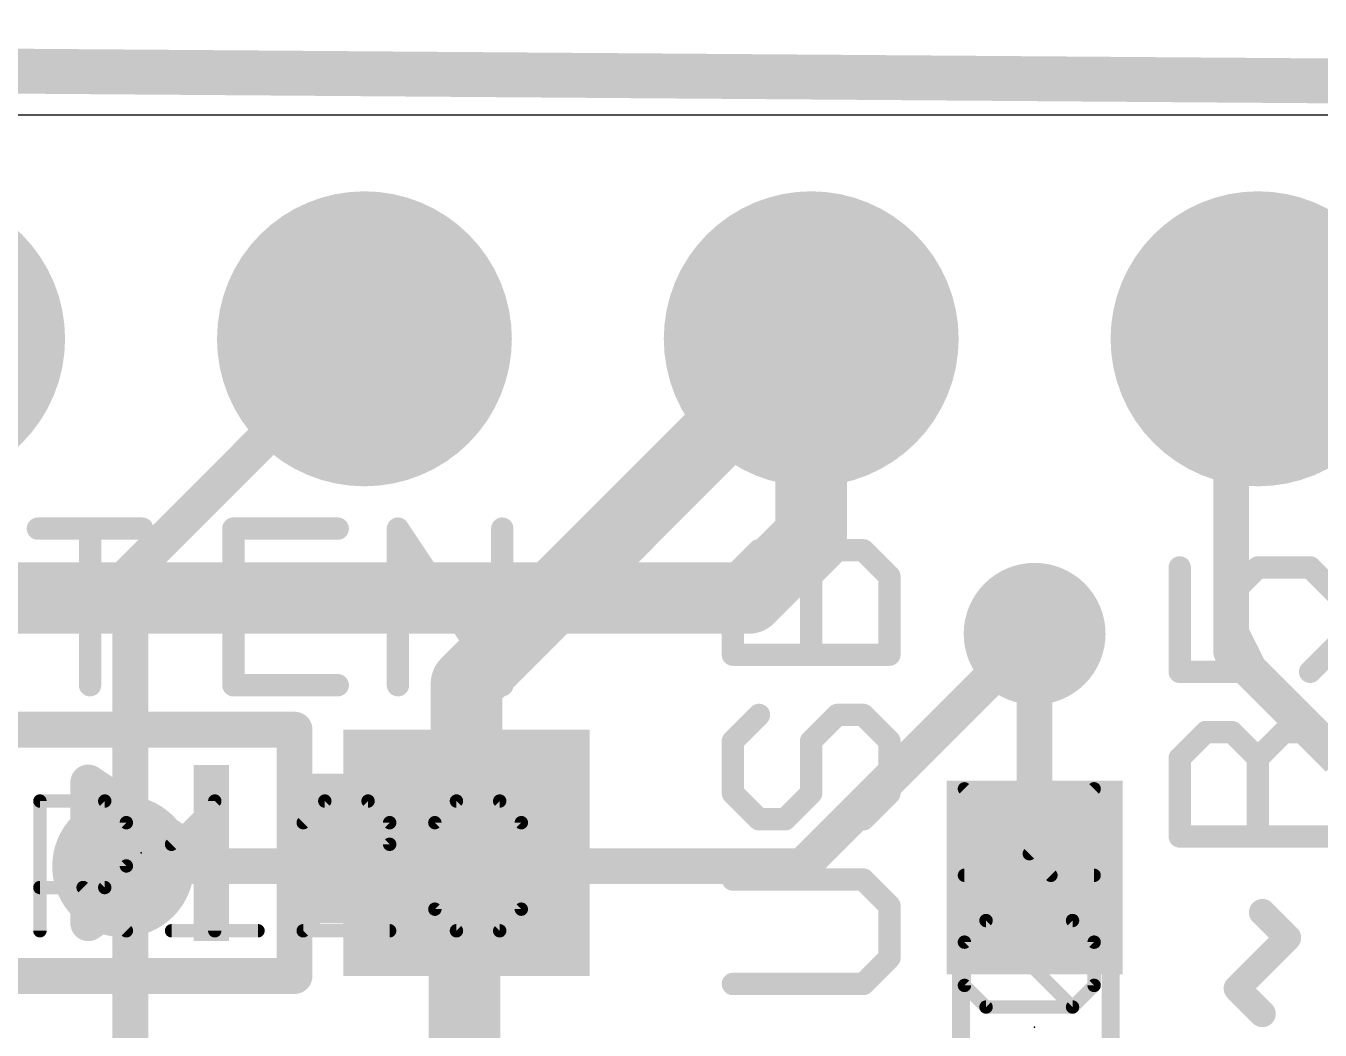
# Model space of a CAD drawing. Extents: x -0.8 to 51.2, y -0.4 to 23.4.
# Drawn here: x 17.13 to 24.48, y 17.66 to 23.37 of the extents above; entities that cross this region are included whole.
import ezdxf

# ---------------------------------------------------------------- set-up
doc = ezdxf.new("R2010")
doc.units = 0
for name, color, linetype in [('1', 12, 'CONTINUOUS'), ('16', 132, 'CONTINUOUS'), ('17', 110, 'CONTINUOUS'), ('18', 110, 'CONTINUOUS'), ('20', 53, 'CONTINUOUS'), ('21', 40, 'CONTINUOUS'), ('23', 40, 'CONTINUOUS'), ('27', 53, 'CONTINUOUS'), ('51', 253, 'CONTINUOUS')]:
    doc.layers.add(name, color=color, linetype=linetype)

# ---------------------------------------------------------------- blocks, each defined once
blk = doc.blocks.new('RECT')
blk.add_solid([(-0.5, -0.5), (0.5, -0.5), (-0.5, 0.5), (0.5, 0.5)])
blk = doc.blocks.new('ROUNDP')
at = {"const_width": 0.5}
blk.add_lwpolyline([(0, -0.25, 1), (0, 0.25, 1), (0, -0.25)], format="xyb", dxfattribs=at)
blk = doc.blocks.new('ROUNDV')
at = {"const_width": 0.5}
blk.add_lwpolyline([(0, -0.25, 1), (0, 0.25, 1), (0, -0.25)], format="xyb", dxfattribs=at)

msp = doc.modelspace()

# ---------------------------------------------------------------- linework, layer by layer
at = {"layer": '1'}
for points, const_width in [([(50.927, 22.86), (-0.381, 23.241)], 0.254), ([(19.63, 19.63), (21.59, 21.59)], 0.4064), ([(17.719, 20.259), (19.05, 21.59)], 0.2032), ([(17.719, 18.5928), (17.719, 20.259)], 0.2032), ([(22.86, 18.5284), (22.86, 19.9136)], 0.2032), ([(19.63, 18.669), (19.63, 19.63)], 0.4064), ([(19.619, 18.658), (19.63, 18.669)], 0.4064), ([(19.619, 16.7941), (19.619, 18.658)], 0.4064), ([(17.6784, 18.5928), (17.719, 18.5928)], 0.2032), ([(17.719, 16.7941), (17.719, 18.5928)], 0.2032)]:
    msp.add_lwpolyline(points, dxfattribs=dict(at, const_width=const_width))
for points, const_width in [([(21.6618, 21.5182, 1), (21.5182, 21.6618)], 0.2032), ([(19.0859, 21.5541, 1), (19.0141, 21.6259)], 0.1016), ([(17.7698, 20.259, 1), (17.6682, 20.259)], 0.1016), ([(17.6831, 20.2949, 1), (17.7549, 20.2231)], 0.1016), ([(22.9108, 19.9136, 1), (22.8092, 19.9136)], 0.1016), ([(19.7316, 19.63, 1), (19.5284, 19.63)], 0.2032), ([(19.5582, 19.7018, 1), (19.7018, 19.5582)], 0.2032), ([(19.7206, 18.658, 1), (19.5174, 18.658)], 0.2032), ([(19.7018, 18.5972, 1), (19.5582, 18.7408)], 0.2032), ([(19.5472, 18.7298, 1), (19.6908, 18.5862)], 0.2032), ([(19.5284, 18.669, 1), (19.7316, 18.669)], 0.2032), ([(17.6784, 18.6436, 1), (17.6784, 18.542)], 0.1016), ([(17.7698, 18.5928, 1), (17.6682, 18.5928)], 0.1016), ([(17.719, 18.542, 1), (17.719, 18.6436)], 0.1016), ([(17.6682, 18.5928, 1), (17.7698, 18.5928)], 0.1016), ([(22.8092, 18.5284, 1), (22.9108, 18.5284)], 0.1016)]:
    msp.add_lwpolyline(points, format="xyb", dxfattribs=dict(at, const_width=const_width))
at = {"layer": '16'}
for points, const_width in [([(-0.635, 23.241), (50.927, 22.86)], 0.254), ([(21.59, 21.59), (21.59, 20.4724)], 0.4064), ([(24.13, 21.59), (23.9776, 21.4376)], 0.2032), ([(23.9776, 21.4376), (23.9776, 19.812)], 0.2032), ([(21.59, 20.4724), (21.2344, 20.1168)], 0.4064), ([(21.2344, 20.1168), (7.3152, 20.1168)], 0.4064), ([(22.86, 19.9136), (21.9456, 18.9992)], 0.2032), ([(23.9776, 19.812), (24.5872, 19.2024)], 0.2032), ([(21.9456, 18.9992), (21.5392, 18.5928)], 0.2032), ([(21.5392, 18.5928), (17.6784, 18.5928)], 0.2032)]:
    msp.add_lwpolyline(points, dxfattribs=dict(at, const_width=const_width))
for points, const_width in [([(21.6916, 21.59, 1), (21.4884, 21.59)], 0.2032), ([(24.1659, 21.5541, 1), (24.0941, 21.6259)], 0.1016), ([(24.0284, 21.4376, 1), (23.9268, 21.4376)], 0.1016), ([(23.9417, 21.4735, 1), (24.0135, 21.4017)], 0.1016), ([(21.6618, 20.4006, 1), (21.5182, 20.5442)], 0.2032), ([(21.4884, 20.4724, 1), (21.6916, 20.4724)], 0.2032), ([(21.2344, 20.0152, 1), (21.2344, 20.2184)], 0.2032), ([(21.1626, 20.1886, 1), (21.3062, 20.045)], 0.2032), ([(22.8959, 19.8777, 1), (22.8241, 19.9495)], 0.1016), ([(24.0135, 19.8479, 1), (23.9417, 19.7761)], 0.1016), ([(23.9268, 19.812, 1), (24.0284, 19.812)], 0.1016), ([(21.9097, 19.0351, 1), (21.9815, 18.9633)], 0.1016), ([(21.9815, 18.9633, 1), (21.9097, 19.0351)], 0.1016), ([(17.6784, 18.6436, 1), (17.6784, 18.542)], 0.1016), ([(21.5392, 18.542, 1), (21.5392, 18.6436)], 0.1016), ([(21.5033, 18.6287, 1), (21.5751, 18.5569)], 0.1016)]:
    msp.add_lwpolyline(points, format="xyb", dxfattribs=dict(at, const_width=const_width))
at = {"layer": '20'}
msp.add_line((48.26, 22.86), (2.54, 22.86), dxfattribs=at)
at = {"layer": '21'}
for points, const_width in [([(17.1937, 20.5113), (17.7868, 20.5113)], 0.127), ([(17.4902, 19.6215), (17.4902, 20.5113)], 0.127), ([(18.8982, 20.5113), (18.305, 20.5113)], 0.127), ([(18.305, 20.5113), (18.305, 19.6215)], 0.127), ([(19.2405, 19.6215), (19.2405, 20.5113)], 0.127), ([(19.2405, 20.5113), (19.8337, 19.6215)], 0.127), ([(19.8337, 19.6215), (19.8337, 20.5113)], 0.127), ([(21.1447, 20.2399), (21.293, 20.3882)], 0.127), ([(21.293, 20.3882), (21.4413, 20.3882)], 0.127), ([(21.4413, 20.3882), (21.5896, 20.2399)], 0.127), ([(21.5896, 20.2399), (21.7379, 20.3882)], 0.127), ([(21.7379, 20.3882), (21.8862, 20.3882)], 0.127), ([(21.8862, 20.3882), (22.0345, 20.2399)], 0.127), ([(23.6847, 20.2909), (23.6847, 19.6977)], 0.127), ([(23.9813, 20.1426), (24.1296, 20.2909)], 0.127), ([(24.1296, 20.2909), (24.4262, 20.2909)], 0.127), ([(24.4262, 20.2909), (24.5745, 20.1426)], 0.127), ([(21.1447, 19.795), (21.1447, 20.2399)], 0.127), ([(21.5896, 19.795), (21.5896, 20.2399)], 0.127), ([(22.0345, 20.2399), (22.0345, 19.795)], 0.127), ([(23.9813, 19.9943), (23.9813, 20.1426)], 0.127), ([(18.305, 20.0664), (18.6016, 20.0664)], 0.127), ([(24.1296, 19.6977), (23.9813, 19.9943)], 0.127), ([(24.5745, 19.846), (24.4262, 19.6977)], 0.127), ([(22.0345, 19.795), (21.1447, 19.795)], 0.127), ([(23.6847, 19.6977), (24.1296, 19.6977)], 0.127), ([(18.305, 19.6215), (18.8982, 19.6215)], 0.127), ([(21.293, 19.4527), (21.1447, 19.3044)], 0.127), ([(21.5896, 19.3044), (21.7379, 19.4527)], 0.127), ([(21.7379, 19.4527), (21.8862, 19.4527)], 0.127), ([(21.8862, 19.4527), (22.0345, 19.3044)], 0.127), ([(16.907, 19.369), (18.653, 19.369)], 0.2032), ([(21.1447, 19.3044), (21.1447, 19.0078)], 0.127), ([(21.5896, 19.0078), (21.5896, 19.3044)], 0.127), ([(22.0345, 19.3044), (22.0345, 19.0078)], 0.127), ([(23.6847, 19.2071), (23.833, 19.3554)], 0.127), ([(23.833, 19.3554), (23.9813, 19.3554)], 0.127), ([(23.9813, 19.3554), (24.1296, 19.2071)], 0.127), ([(24.1296, 19.2071), (24.2779, 19.3554)], 0.127), ([(24.2779, 19.3554), (24.4262, 19.3554)], 0.127), ([(24.4262, 19.3554), (24.5745, 19.2071)], 0.127), ([(23.6847, 18.7622), (23.6847, 19.2071)], 0.127), ([(24.1296, 18.7622), (24.1296, 19.2071)], 0.127), ([(17.48, 18.269), (17.48, 19.069)], 0.2032), ([(17.48, 19.069), (18.08, 18.669)], 0.2032), ([(21.1447, 19.0078), (21.293, 18.8595)], 0.127), ([(21.4413, 18.8595), (21.5896, 19.0078)], 0.127), ([(22.0345, 19.0078), (21.8862, 18.8595)], 0.127), ([(17.58, 18.469), (17.58, 18.869)], 0.2032), ([(17.58, 18.869), (17.88, 18.669)], 0.2032), ([(21.293, 18.8595), (21.4413, 18.8595)], 0.127), ([(18.08, 18.669), (17.48, 18.269)], 0.2032), ([(17.58, 18.6944), (17.8419, 18.6944)], 0.2032), ([(17.88, 18.669), (17.58, 18.469)], 0.2032), ([(24.5745, 18.7622), (23.6847, 18.7622)], 0.127), ([(17.58, 18.4912), (17.6133, 18.4912)], 0.2032), ([(21.8862, 18.5172), (21.1447, 18.5172)], 0.127), ([(22.0345, 18.3689), (21.8862, 18.5172)], 0.127), ([(22.0345, 18.0723), (22.0345, 18.3689)], 0.127), ([(24.2987, 18.1868), (24.1547, 18.3308)], 0.1524), ([(24.0106, 17.8987), (24.2987, 18.1868)], 0.1524), ([(21.8862, 17.924), (22.0345, 18.0723)], 0.127), ([(18.653, 17.969), (16.907, 17.969)], 0.2032), ([(21.1447, 17.924), (21.8862, 17.924)], 0.127), ([(24.1547, 17.7546), (24.0106, 17.8987)], 0.1524)]:
    msp.add_lwpolyline(points, dxfattribs=dict(at, const_width=const_width))
for points, const_width in [([(17.1937, 20.543, 1), (17.1937, 20.4795)], 0.0635), ([(17.522, 20.5113, 1), (17.4585, 20.5113)], 0.0635), ([(17.7868, 20.4795, 1), (17.7868, 20.543)], 0.0635), ([(18.3367, 20.5113, 1), (18.2732, 20.5113)], 0.0635), ([(18.305, 20.543, 1), (18.305, 20.4795)], 0.0635), ([(18.8982, 20.4795, 1), (18.8982, 20.543)], 0.0635), ([(19.2669, 20.5289, 1), (19.2141, 20.4936)], 0.0635), ([(19.2722, 20.5113, 1), (19.2088, 20.5113)], 0.0635), ([(19.8654, 20.5113, 1), (19.8019, 20.5113)], 0.0635), ([(21.293, 20.4199, 1), (21.293, 20.3564)], 0.0635), ([(21.3155, 20.3657, 1), (21.2706, 20.4106)], 0.0635), ([(21.4638, 20.4106, 1), (21.4189, 20.3657)], 0.0635), ([(21.4413, 20.3564, 1), (21.4413, 20.4199)], 0.0635), ([(21.7379, 20.4199, 1), (21.7379, 20.3564)], 0.0635), ([(21.7604, 20.3657, 1), (21.7155, 20.4106)], 0.0635), ([(21.9087, 20.4106, 1), (21.8638, 20.3657)], 0.0635), ([(21.8862, 20.3564, 1), (21.8862, 20.4199)], 0.0635), ([(23.7165, 20.2909, 1), (23.653, 20.2909)], 0.0635), ([(24.1296, 20.3226, 1), (24.1296, 20.2591)], 0.0635), ([(24.1521, 20.2684, 1), (24.1072, 20.3133)], 0.0635), ([(24.4487, 20.3133, 1), (24.4038, 20.2684)], 0.0635), ([(24.4262, 20.2591, 1), (24.4262, 20.3226)], 0.0635), ([(21.1765, 20.2399, 1), (21.113, 20.2399)], 0.0635), ([(21.1223, 20.2623, 1), (21.1672, 20.2174)], 0.0635), ([(21.6214, 20.2399, 1), (21.5579, 20.2399)], 0.0635), ([(21.5672, 20.2623, 1), (21.6121, 20.2174)], 0.0635), ([(21.5672, 20.2174, 1), (21.6121, 20.2623)], 0.0635), ([(22.0663, 20.2399, 1), (22.0028, 20.2399)], 0.0635), ([(22.012, 20.2174, 1), (22.057, 20.2623)], 0.0635), ([(24.0131, 20.1426, 1), (23.9496, 20.1426)], 0.0635), ([(23.9589, 20.165, 1), (24.0038, 20.1201)], 0.0635), ([(18.305, 20.0981, 1), (18.305, 20.0346)], 0.0635), ([(18.6016, 20.0346, 1), (18.6016, 20.0981)], 0.0635), ([(24.0097, 20.0085, 1), (23.9529, 19.9801)], 0.0635), ([(23.9496, 19.9943, 1), (24.0131, 19.9943)], 0.0635), ([(21.1447, 19.8268, 1), (21.1447, 19.7633)], 0.0635), ([(21.113, 19.795, 1), (21.1765, 19.795)], 0.0635), ([(21.5579, 19.795, 1), (21.6214, 19.795)], 0.0635), ([(22.0028, 19.795, 1), (22.0663, 19.795)], 0.0635), ([(22.0345, 19.7633, 1), (22.0345, 19.8268)], 0.0635), ([(23.6847, 19.7294, 1), (23.6847, 19.666)], 0.0635), ([(23.653, 19.6977, 1), (23.7165, 19.6977)], 0.0635), ([(24.1012, 19.6835, 1), (24.158, 19.7119)], 0.0635), ([(24.1296, 19.666, 1), (24.1296, 19.7294)], 0.0635), ([(24.4038, 19.7202, 1), (24.4487, 19.6752)], 0.0635), ([(17.4585, 19.6215, 1), (17.522, 19.6215)], 0.0635), ([(18.2732, 19.6215, 1), (18.3367, 19.6215)], 0.0635), ([(18.305, 19.6532, 1), (18.305, 19.5898)], 0.0635), ([(18.8982, 19.5898, 1), (18.8982, 19.6532)], 0.0635), ([(19.2088, 19.6215, 1), (19.2722, 19.6215)], 0.0635), ([(19.8019, 19.6215, 1), (19.8654, 19.6215)], 0.0635), ([(19.8073, 19.6039, 1), (19.8601, 19.6391)], 0.0635), ([(21.3155, 19.4302, 1), (21.2706, 19.4751)], 0.0635), ([(21.7379, 19.4844, 1), (21.7379, 19.4209)], 0.0635), ([(21.7604, 19.4302, 1), (21.7155, 19.4751)], 0.0635), ([(21.9087, 19.4751, 1), (21.8638, 19.4302)], 0.0635), ([(21.8862, 19.4209, 1), (21.8862, 19.4844)], 0.0635), ([(18.653, 19.3182, 1), (18.653, 19.4198)], 0.1016), ([(21.1765, 19.3044, 1), (21.113, 19.3044)], 0.0635), ([(21.1223, 19.3268, 1), (21.1672, 19.2819)], 0.0635), ([(21.6214, 19.3044, 1), (21.5579, 19.3044)], 0.0635), ([(21.5672, 19.3268, 1), (21.6121, 19.2819)], 0.0635), ([(22.0663, 19.3044, 1), (22.0028, 19.3044)], 0.0635), ([(22.012, 19.2819, 1), (22.057, 19.3268)], 0.0635), ([(23.833, 19.3871, 1), (23.833, 19.3236)], 0.0635), ([(23.8555, 19.3329, 1), (23.8106, 19.3778)], 0.0635), ([(24.0038, 19.3778, 1), (23.9589, 19.3329)], 0.0635), ([(23.9813, 19.3236, 1), (23.9813, 19.3871)], 0.0635), ([(24.2779, 19.3871, 1), (24.2779, 19.3236)], 0.0635), ([(24.3004, 19.3329, 1), (24.2555, 19.3778)], 0.0635), ([(24.4487, 19.3778, 1), (24.4038, 19.3329)], 0.0635), ([(24.4262, 19.3236, 1), (24.4262, 19.3871)], 0.0635), ([(23.7165, 19.2071, 1), (23.653, 19.2071)], 0.0635), ([(23.6623, 19.2295, 1), (23.7072, 19.1846)], 0.0635), ([(24.1614, 19.2071, 1), (24.0979, 19.2071)], 0.0635), ([(24.1072, 19.2295, 1), (24.1521, 19.1846)], 0.0635), ([(24.1072, 19.1846, 1), (24.1521, 19.2295)], 0.0635), ([(17.5308, 19.069, 1), (17.4292, 19.069)], 0.1016), ([(17.5082, 19.1113, 1), (17.4518, 19.0267)], 0.1016), ([(21.1672, 19.0302, 1), (21.1223, 18.9853)], 0.0635), ([(21.6121, 18.9853, 1), (21.5672, 19.0302)], 0.0635), ([(22.057, 18.9853, 1), (22.012, 19.0302)], 0.0635), ([(21.113, 19.0078, 1), (21.1765, 19.0078)], 0.0635), ([(21.5579, 19.0078, 1), (21.6214, 19.0078)], 0.0635), ([(22.0028, 19.0078, 1), (22.0663, 19.0078)], 0.0635), ([(17.6308, 18.869, 1), (17.5292, 18.869)], 0.1016), ([(17.6082, 18.9113, 1), (17.5518, 18.8267)], 0.1016), ([(21.293, 18.8912, 1), (21.293, 18.8278)], 0.0635), ([(21.2706, 18.837, 1), (21.3155, 18.882)], 0.0635), ([(21.4189, 18.882, 1), (21.4638, 18.837)], 0.0635), ([(21.4413, 18.8278, 1), (21.4413, 18.8912)], 0.0635), ([(21.8638, 18.882, 1), (21.9087, 18.837)], 0.0635), ([(17.58, 18.7452, 1), (17.58, 18.6436)], 0.1016), ([(17.8419, 18.6436, 1), (17.8419, 18.7452)], 0.1016), ([(17.9082, 18.6267, 1), (17.8518, 18.7113)], 0.1016), ([(17.8518, 18.6267, 1), (17.9082, 18.7113)], 0.1016), ([(18.1082, 18.6267, 1), (18.0518, 18.7113)], 0.1016), ([(18.0518, 18.6267, 1), (18.1082, 18.7113)], 0.1016), ([(23.6847, 18.7939, 1), (23.6847, 18.7304)], 0.0635), ([(23.653, 18.7622, 1), (23.7165, 18.7622)], 0.0635), ([(24.0979, 18.7622, 1), (24.1614, 18.7622)], 0.0635), ([(17.58, 18.542, 1), (17.58, 18.4404)], 0.1016), ([(17.5518, 18.5113, 1), (17.6082, 18.4267)], 0.1016), ([(17.6133, 18.4404, 1), (17.6133, 18.542)], 0.1016), ([(21.1447, 18.5489, 1), (21.1447, 18.4854)], 0.0635), ([(21.9087, 18.5396, 1), (21.8638, 18.4947)], 0.0635), ([(21.8862, 18.4854, 1), (21.8862, 18.5489)], 0.0635), ([(17.5292, 18.469, 1), (17.6308, 18.469)], 0.1016), ([(22.0663, 18.3689, 1), (22.0028, 18.3689)], 0.0635), ([(22.012, 18.3464, 1), (22.057, 18.3913)], 0.0635), ([(24.1816, 18.3578, 1), (24.1277, 18.3039)], 0.0762), ([(17.4518, 18.3113, 1), (17.5082, 18.2267)], 0.1016), ([(17.4292, 18.269, 1), (17.5308, 18.269)], 0.1016), ([(24.3257, 18.1598, 1), (24.2718, 18.2137)], 0.0762), ([(24.2718, 18.1598, 1), (24.3257, 18.2137)], 0.0762), ([(22.0028, 18.0723, 1), (22.0663, 18.0723)], 0.0635), ([(22.057, 18.0498, 1), (22.012, 18.0947)], 0.0635), ([(18.653, 17.9182, 1), (18.653, 18.0198)], 0.1016), ([(21.1447, 17.9557, 1), (21.1447, 17.8922)], 0.0635), ([(21.8638, 17.9464, 1), (21.9087, 17.9015)], 0.0635), ([(21.8862, 17.8922, 1), (21.8862, 17.9557)], 0.0635), ([(24.0375, 17.9256, 1), (23.9837, 17.8717)], 0.0762), ([(23.9837, 17.9256, 1), (24.0375, 17.8717)], 0.0762), ([(24.1277, 17.7277, 1), (24.1816, 17.7815)], 0.0762)]:
    msp.add_lwpolyline(points, format="xyb", dxfattribs=dict(at, const_width=const_width))
at = {"layer": '23'}
for p in [(17.78, 18.669), (22.86, 17.6784)]:
    msp.add_point(p, dxfattribs=at)
at = {"layer": '27', "const_width": 0.0762}
for points in [[(22.9526, 18.5413), (22.4611, 19.0328)], [(22.8297, 18.6642), (23.1983, 19.0328)], [(17.2051, 18.2261), (17.2051, 18.9633)], [(17.2051, 18.9633), (17.5737, 18.9633)], [(17.5737, 18.9633), (17.6966, 18.8405)], [(17.9535, 18.7176), (18.1993, 18.9633)], [(18.1993, 18.9633), (18.1993, 18.2261)], [(18.8248, 18.9633), (18.702, 18.8405)], [(19.0706, 18.9633), (18.8248, 18.9633)], [(19.1934, 18.8405), (19.0706, 18.9633)], [(19.4504, 18.8405), (19.5732, 18.9633)], [(19.5732, 18.9633), (19.819, 18.9633)], [(19.819, 18.9633), (19.9419, 18.8405)], [(17.6966, 18.8405), (17.6966, 18.5947)], [(19.1934, 18.7176), (19.1934, 18.8405)], [(19.4504, 18.349), (19.4504, 18.8405)], [(19.4504, 18.349), (19.9419, 18.8405)], [(19.9419, 18.8405), (19.9419, 18.349)], [(18.702, 18.2261), (19.1934, 18.7176)], [(17.6966, 18.5947), (17.5737, 18.4718)], [(22.4611, 18.5413), (23.1983, 18.5413)], [(17.5737, 18.4718), (17.2051, 18.4718)], [(17.4509, 18.4718), (17.6966, 18.2261)], [(19.5732, 18.2261), (19.4504, 18.349)], [(19.9419, 18.349), (19.819, 18.2261)], [(22.4611, 18.1615), (22.5839, 18.2844)], [(22.5839, 18.2844), (23.0754, 18.2844)], [(23.0754, 17.7929), (22.5839, 18.2844)], [(23.0754, 18.2844), (23.1983, 18.1615)], [(17.9535, 18.2261), (18.445, 18.2261)], [(19.1934, 18.2261), (18.702, 18.2261)], [(19.819, 18.2261), (19.5732, 18.2261)], [(22.4611, 17.9157), (22.4611, 18.1615)], [(23.1983, 18.1615), (23.1983, 17.9157)], [(22.5839, 17.7929), (22.4611, 17.9157)], [(23.1983, 17.9157), (23.0754, 17.7929)], [(23.0754, 17.7929), (22.5839, 17.7929)]]:
    msp.add_lwpolyline(points, dxfattribs=at)
at = {"layer": '27', "const_width": 0.0381}
for points in [[(22.4745, 19.0462, 1), (22.4476, 19.0193)], [(23.2118, 19.0193, 1), (23.1848, 19.0462)], [(17.2242, 18.9633, 1), (17.1861, 18.9633)], [(17.2051, 18.9824, 1), (17.2051, 18.9443)], [(17.5872, 18.9768, 1), (17.5603, 18.9499)], [(17.5737, 18.9443, 1), (17.5737, 18.9824)], [(18.2183, 18.9633, 1), (18.1802, 18.9633)], [(18.2128, 18.9499, 1), (18.1858, 18.9768)], [(18.8248, 18.9824, 1), (18.8248, 18.9443)], [(18.8383, 18.9499, 1), (18.8114, 18.9768)], [(19.084, 18.9768, 1), (19.0571, 18.9499)], [(19.0706, 18.9443, 1), (19.0706, 18.9824)], [(19.5732, 18.9824, 1), (19.5732, 18.9443)], [(19.5867, 18.9499, 1), (19.5598, 18.9768)], [(19.8325, 18.9768, 1), (19.8055, 18.9499)], [(19.819, 18.9443, 1), (19.819, 18.9824)], [(17.7157, 18.8405, 1), (17.6776, 18.8405)], [(17.6831, 18.827, 1), (17.7101, 18.8539)], [(18.6885, 18.8539, 1), (18.7154, 18.827)], [(19.2125, 18.8405, 1), (19.1744, 18.8405)], [(19.18, 18.827, 1), (19.2069, 18.8539)], [(19.4694, 18.8405, 1), (19.4313, 18.8405)], [(19.4369, 18.8539, 1), (19.4638, 18.827)], [(19.9609, 18.8405, 1), (19.9228, 18.8405)], [(19.9553, 18.827, 1), (19.9284, 18.8539)], [(19.9284, 18.827, 1), (19.9553, 18.8539)], [(17.9401, 18.7311, 1), (17.967, 18.7041)], [(19.1744, 18.7176, 1), (19.2125, 18.7176)], [(19.2069, 18.7041, 1), (19.18, 18.7311)], [(22.8162, 18.6776, 1), (22.8432, 18.6507)], [(17.7101, 18.5812, 1), (17.6831, 18.6082)], [(17.6776, 18.5947, 1), (17.7157, 18.5947)], [(22.4611, 18.5603, 1), (22.4611, 18.5222)], [(22.9391, 18.5278, 1), (22.966, 18.5548)], [(23.1983, 18.5222, 1), (23.1983, 18.5603)], [(17.2051, 18.4909, 1), (17.2051, 18.4528)], [(17.4643, 18.4853, 1), (17.4374, 18.4584)], [(17.5603, 18.4853, 1), (17.5872, 18.4584)], [(17.5737, 18.4528, 1), (17.5737, 18.4909)], [(19.4638, 18.3624, 1), (19.4369, 18.3355)], [(19.4369, 18.3624, 1), (19.4638, 18.3355)], [(19.4313, 18.349, 1), (19.4694, 18.349)], [(19.9228, 18.349, 1), (19.9609, 18.349)], [(19.9553, 18.3355, 1), (19.9284, 18.3624)], [(22.5839, 18.3034, 1), (22.5839, 18.2653)], [(22.5974, 18.2978, 1), (22.5705, 18.2709)], [(22.5974, 18.2709, 1), (22.5705, 18.2978)], [(23.0889, 18.2978, 1), (23.062, 18.2709)], [(23.0754, 18.2653, 1), (23.0754, 18.3034)], [(17.6831, 18.2126, 1), (17.7101, 18.2396)], [(17.9535, 18.2452, 1), (17.9535, 18.2071)], [(18.445, 18.2071, 1), (18.445, 18.2452)], [(18.6885, 18.2396, 1), (18.7154, 18.2126)], [(18.702, 18.2452, 1), (18.702, 18.2071)], [(19.1934, 18.2071, 1), (19.1934, 18.2452)], [(19.5732, 18.2452, 1), (19.5732, 18.2071)], [(19.5598, 18.2126, 1), (19.5867, 18.2396)], [(19.8055, 18.2396, 1), (19.8325, 18.2126)], [(19.819, 18.2071, 1), (19.819, 18.2452)], [(17.1861, 18.2261, 1), (17.2242, 18.2261)], [(18.1802, 18.2261, 1), (18.2183, 18.2261)], [(22.4476, 18.175, 1), (22.4745, 18.148)], [(22.4801, 18.1615, 1), (22.442, 18.1615)], [(23.2173, 18.1615, 1), (23.1792, 18.1615)], [(23.1848, 18.148, 1), (23.2118, 18.175)], [(22.4745, 17.9292, 1), (22.4476, 17.9023)], [(23.2118, 17.9023, 1), (23.1848, 17.9292)], [(22.442, 17.9157, 1), (22.4801, 17.9157)], [(23.1792, 17.9157, 1), (23.2173, 17.9157)], [(22.5839, 17.8119, 1), (22.5839, 17.7738)], [(22.5705, 17.7794, 1), (22.5974, 17.8063)], [(23.062, 17.8063, 1), (23.0889, 17.7794)], [(23.062, 17.7794, 1), (23.0889, 17.8063)], [(23.0754, 17.7738, 1), (23.0754, 17.8119)]]:
    msp.add_lwpolyline(points, format="xyb", dxfattribs=at)
at = {"layer": '51'}
for points, const_width in [([(18.653, 19.369), (18.653, 17.969)], 0.2032), ([(22.441, 18.0344), (22.441, 17.3224)], 0.1016), ([(23.292, 18.0344), (23.292, 17.3224)], 0.1016)]:
    msp.add_lwpolyline(points, dxfattribs=dict(at, const_width=const_width))
for points, const_width in [([(18.7038, 19.369, 1), (18.6022, 19.369)], 0.1016), ([(22.4664, 18.0344, 1), (22.4156, 18.0344)], 0.0508), ([(23.3174, 18.0344, 1), (23.2666, 18.0344)], 0.0508), ([(18.6022, 17.969, 1), (18.7038, 17.969)], 0.1016)]:
    msp.add_lwpolyline(points, format="xyb", dxfattribs=dict(at, const_width=const_width))

# ---------------------------------------------------------------- block references
at = {"layer": '1', "xscale": 1.4, "yscale": 1.4, "rotation": 270}
msp.add_blockref('RECT', (19.63, 18.669), dxfattribs=at)
at = {"layer": '1', "xscale": 1.1, "rotation": 270}
msp.add_blockref('RECT', (22.86, 18.5284), dxfattribs=at)
at = {"layer": '17', "xscale": 1.6764, "yscale": 1.6764, "rotation": 90}
for p in [(16.51, 21.59), (16.51, 21.59), (19.05, 21.59), (19.05, 21.59), (21.59, 21.59), (21.59, 21.59), (24.13, 21.59), (24.13, 21.59)]:
    msp.add_blockref('ROUNDP', p, dxfattribs=at)
at = {"layer": '18', "xscale": 0.8064, "yscale": 0.8064}
for p in [(22.86, 19.9136), (22.86, 19.9136), (17.6784, 18.5928), (17.6784, 18.5928)]:
    msp.add_blockref('ROUNDV', p, dxfattribs=at)
at = {"layer": '21', "xscale": 0.2, "rotation": 180}
msp.add_blockref('RECT', (18.18, 18.669), dxfattribs=at)
at = {"layer": '51', "xscale": 0.508, "yscale": 0.508}
for p in [(19.05, 21.59), (21.59, 21.59), (24.13, 21.59)]:
    msp.add_blockref('RECT', p, dxfattribs=at)
at = {"layer": '51'}
for p, xscale, yscale, rotation in [((19.128, 18.694), 0.75, 0.85, 180), ((22.8651, 18.2666), 0.5001, 0.95, 270)]:
    msp.add_blockref('RECT', p, dxfattribs=dict(at, xscale=xscale, yscale=yscale, rotation=rotation))

doc.saveas('drawing.dxf')
